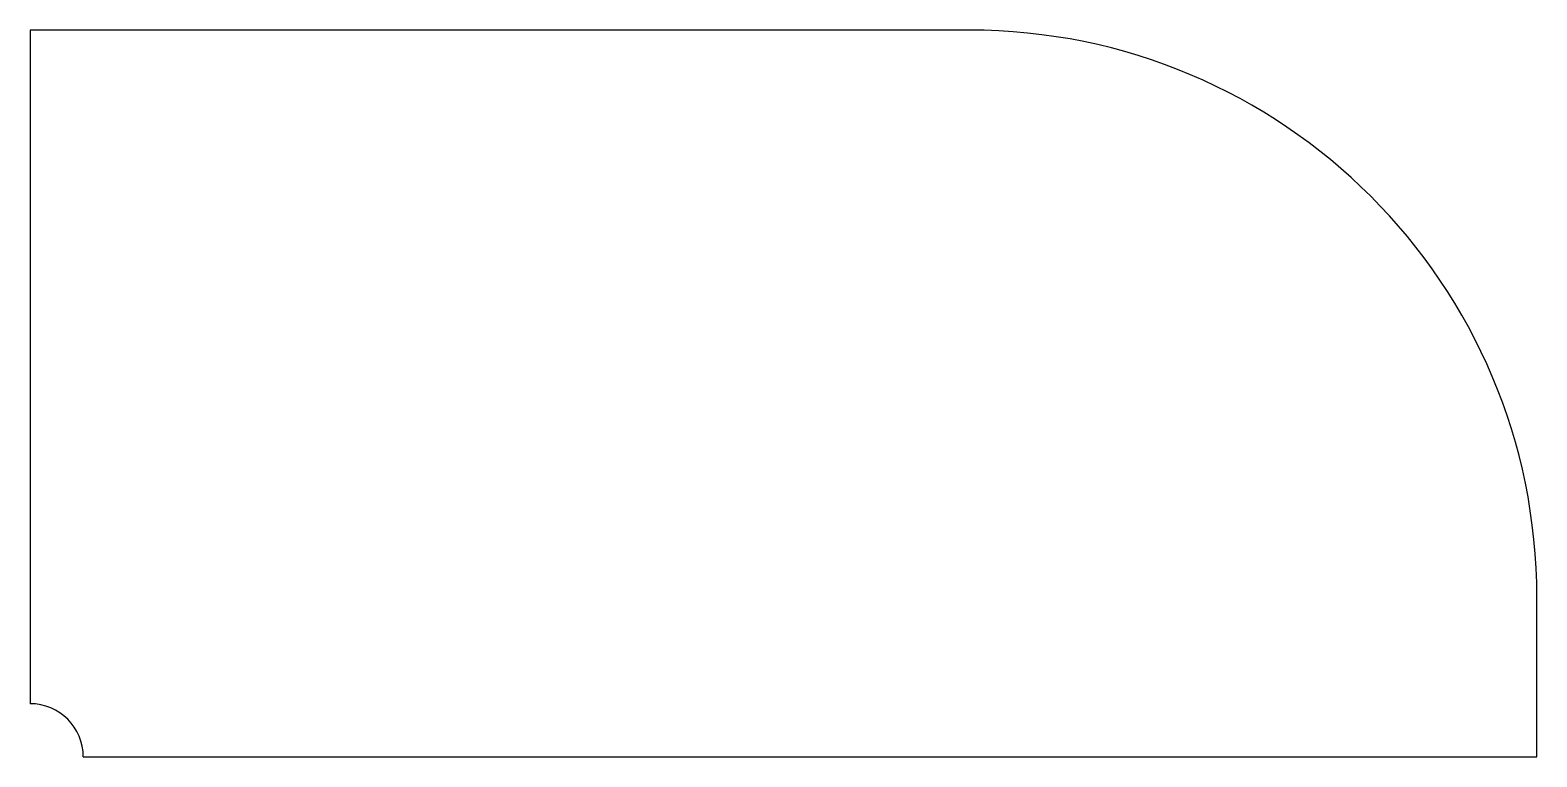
# Model space of a CAD drawing. Header units: millimetres. Extents: x 0 to 42.5, y 0 to 20.5.
import ezdxf

# ---------------------------------------------------------------- set-up
doc = ezdxf.new("R2010")
doc.units = ezdxf.units.MM

msp = doc.modelspace()

# ---------------------------------------------------------------- linework, layer by layer
at = {"color": 7, "linetype": 'Continuous', "lineweight": 25}
for p, q in [((26.5, 20.5), (0, 20.5)), ((0, 20.5), (0, 1.5)), ((42.5, 0), (42.5, 4.5)), ((1.5, 0), (42.5, 0))]:
    msp.add_line(p, q, dxfattribs=at)
for centre, radius in [((26.5, 4.5), 16), ((0, 0), 1.5)]:
    msp.add_arc(centre, radius, 0, 90, dxfattribs=at)

doc.saveas('drawing.dxf')
